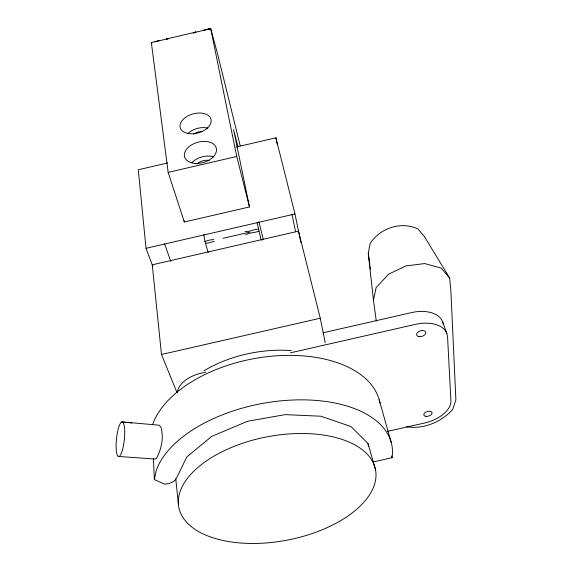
<?xml version="1.0" encoding="UTF-8"?>
<svg xmlns="http://www.w3.org/2000/svg" width="572" height="572" viewBox="0 0 572 572"><rect width="100%" height="100%" fill="white"/><g stroke="black" fill="none" stroke-linecap="round" stroke-linejoin="round"><path stroke-width="0.86" d="M376.297 321.128L373.459 300.279L368.275 253.274L370.198 243.422C380.144 228.078 401.172 220.999 417.968 228.922L424.46 236.665L449.649 278.092L450.872 290.705L455.891 399.885L452.666 409.509C441.291 422.093 423.387 429.565 406.499 426.748M375.632 470.334A100.136 52.624 -10.8 0 0 220.442 452.566A100.136 52.624 -10.8 0 0 235.407 542.499A100.136 52.624 -10.8 0 0 375.632 470.334L368.018 443.514L350.986 426.54L320.899 416.23L285.185 414.628L247.533 421.271L211.676 436.422L186.794 456.978L176.734 477.599C174.889 482.289 169.183 483.79 164.622 484.184L154.376 479.579L156.099 471.071A120.749 65.265 -10.8 0 1 289.554 400.178A120.749 65.265 -10.8 0 1 392.049 457.693L391.577 455.998M373.459 300.279L376.14 287.544L388.574 274.188L406.013 265.894L424.753 263.57L441.155 268.104L449.649 278.092M245.774 234.906C249.757 232.16 254.776 233.119 258.994 231.052L257.107 222.301M193.579 32.99L195.903 31.989M193.558 33.033L195.867 32.075L166.266 39.025L168.039 38.889M208.187 252.466L204.94 241.47L209.309 240.111L213.878 239.518M214.278 241.241L209.917 242.707L205.391 243.407M151.48 42.5L159.023 40.612M166.18 39.125L155.012 41.785M203.31 30.209L210.753 28.757L217.496 53.639L240.219 145.86M206.942 29.594L195.824 32.168M167.703 162.941L138.274 169.777L146.024 248.312L152.953 266.695M236.093 147.061L275.904 137.809L294.973 213.964L300.858 242.471M237.973 146.589L233.605 129.694L249.485 206.95L184.32 222.007L168.154 172.386L236.737 156.471L210.682 28.6L207 29.386L210.682 28.6M146.024 248.312L294.973 213.964M223.008 238.324L249.821 232.139M161.49 354.483L320.256 318.218L298.52 231.138L152.252 264.822L161.49 354.483L176.905 392.342M323.008 332.797L411.497 312.605A30.995 18.962 -17.4 0 1 443.336 324.553M205.784 372.122L201.473 373.101A31.045 18.805 -8.5 0 0 177.299 392.478M290.462 352.824L415.415 324.353A31.317 18.876 -17.3 0 1 447.561 336.951L450.922 400.836A28.857 16.095 -16.2 0 1 424.31 423.065L387.444 431.388M373.187 461.94L392.049 457.693M258.551 229.107C253.846 229.086 249.757 232.146 244.98 231.445M166.352 38.925L168.096 38.824M125.568 422.415L121.407 422.172L125.783 422.429M127.234 422.515L131.903 422.787L127.527 422.529M118.297 456.435L154.697 458.994L156.385 458.587C161.433 449.184 164.057 437.401 160.861 427.012L158.923 425.168L122.429 421.95A17.403 3.947 -84.1 0 0 116.109 446.718A17.403 3.947 -84.1 0 0 122.73 448.984A17.403 3.947 -84.1 0 0 122.429 421.95M442.535 321.521L446.711 333.147M164.564 243.844L170.842 261.511M379.179 399.785L391.212 442.442M236.737 156.471L249.485 206.95M261.275 240.24L258.994 231.052M258.909 221.7L263.37 239.797M275.904 137.809L277.37 144.773M291.977 214.428L295.631 231.846M320.256 318.218L325.196 342.657M204.94 241.47L203.847 234.584M184.112 220.506L184.32 222.007M368.018 443.514L368.368 446.11M368.275 253.274L369.841 264.893M370.07 266.588L370.42 269.183M168.154 172.386L151.494 43.651A7.15 0.536 75.9 0 1 151.945 43.222M175.747 478.671L178.407 504.34M153.41 458.308L154.376 479.579M191.892 162.655A16.216 10.496 -15.6 0 1 213.899 156.885M197.133 163.928A9.974 6.456 -15.6 0 1 209.266 160.446M187.988 133.39A15.723 9.874 -15.4 0 1 207.958 128.128M193.693 134.127A9.674 6.07 -15.4 0 1 202.552 131.546M203.975 370.828A93.736 55.069 -10.6 0 1 291.305 350.6M152.61 424.66A116.574 66.845 -10.7 0 1 271.421 356.22A116.574 66.845 -10.7 0 1 379.972 403.253M419.069 336.658A4.755 2.889 -17.6 0 0 425.782 332.561A4.755 2.889 -17.6 0 0 418.668 331.581A4.755 2.889 -17.6 0 0 419.069 336.658M426.004 416.352A4.283 2.367 -16.3 0 0 432.089 412.884A4.283 2.367 -16.3 0 0 425.682 412.212A4.283 2.367 -16.3 0 0 426.004 416.352M194.945 163.385A16.452 10.482 -15.6 0 0 216.28 148.012A16.452 10.482 -15.6 0 0 190.068 145.889A16.452 10.482 -15.6 0 0 194.945 163.385M187.373 133.326A15.944 9.853 -15.4 0 0 211.182 121.15A15.944 9.853 -15.4 0 0 188.238 115.744A15.944 9.853 -15.4 0 0 187.373 133.326"/></g></svg>
